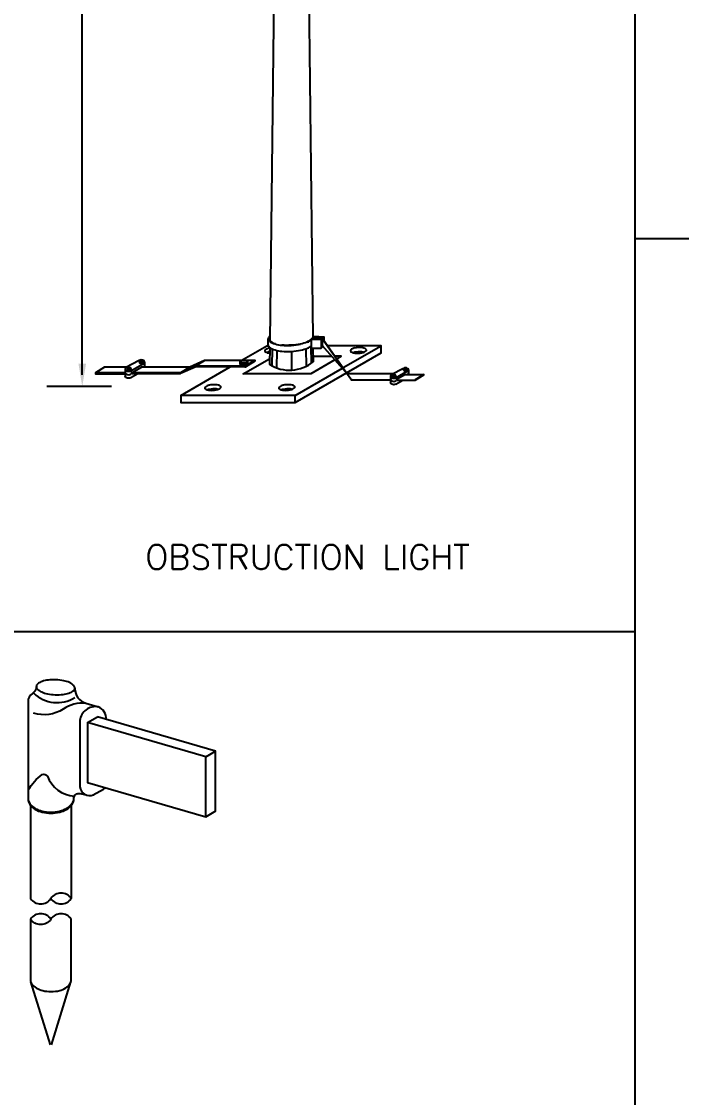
# Model space of a CAD drawing. Header units: inches. Extents: x 1917 to 3477, y 820 to 1550.
# Drawn here: x 2557.8 to 2666.2, y 1185.8 to 1362.5 of the extents above; entities that cross this region are included whole.
import ezdxf
from ezdxf.enums import TextEntityAlignment as Align

# ---------------------------------------------------------------- set-up
doc = ezdxf.new("R2010")
doc.units = ezdxf.units.IN
doc.header["$MEASUREMENT"] = 0
doc.layers.get('DEFPOINTS').update_dxf_attribs({"color": 8})
for name, color, linetype in [('ELDIM', 2, 'Continuous'), ('ELEC', 7, 'Continuous'), ('TITLE', 7, 'Continuous'), ('TXT30', 2, 'Continuous')]:
    doc.layers.add(name, color=color, linetype=linetype)
doc.styles.add('ROMANS', font='romans.shx')

msp = doc.modelspace()

# ---------------------------------------------------------------- linework, layer by layer
at = {"linetype": 'ByBlock'}
for p, q in [((2567.75551, 1304.45885), (2567.75551, 1390.39437)), ((2567.95348, 1302.57815), (2565.87481, 1302.57815))]:
    msp.add_line(p, q, dxfattribs=at)
msp.add_line((2572.53818, 1302.57815), (2561.93088, 1302.57815))
msp.add_solid([(2567.12861, 1306.33955), (2568.38241, 1306.33955), (2567.75551, 1302.57815)], dxfattribs=at)
at = {"layer": 'DEFPOINTS', "linetype": 'ByBlock'}
for p in [(2567.75551, 1302.57815), (2568.6065, 1302.57815)]:
    msp.add_point(p, dxfattribs=at)
at = {"layer": 'ELDIM'}
for p, q in [((2606.05269, 1310.53735), (2605.54966, 1310.53735)), ((2606.17825, 1310.62446), (2606.17825, 1310.46025)), ((2606.53835, 1310.61919), (2606.53835, 1310.45498)), ((2606.98112, 1310.32334), (2607.39668, 1310.75136)), ((2606.99989, 1310.3554), (2606.99989, 1308.85479)), ((2607.16419, 1310.37235), (2607.24594, 1310.42177)), ((2607.00928, 1308.85985), (2607.26001, 1309.1181)), ((2607.41545, 1309.2782), (2607.42484, 1309.28787)), ((2577.98971, 1306.56672), (2577.98971, 1305.7402)), ((2586.31063, 1305.89702), (2587.83236, 1306.84173)), ((2594.63538, 1306.44916), (2594.63538, 1306.12074)), ((2605.70646, 1307.53421), (2608.75151, 1307.53421)), ((2574.79824, 1305.4512), (2574.79824, 1304.3076)), ((2575.16562, 1305.3917), (2575.73024, 1305.59825)), ((2585.40014, 1305.7402), (2577.45361, 1305.7402)), ((2583.93975, 1301.09128), (2592.0254, 1305.77133)), ((2602.7111, 1301.09128), (2610.47984, 1305.5879)), ((2611.26407, 1304.72808), (2618.95254, 1304.72808)), ((2621.34022, 1305.30646), (2621.34022, 1304.54275)), ((2618.3913, 1304.27572), (2618.3913, 1303.21903)), ((2618.73076, 1304.22074), (2619.25246, 1304.4116)), ((2619.25939, 1302.94265), (2620.41159, 1303.60505)), ((2619.37353, 1303.60505), (2622.45117, 1303.60505)), ((2566.51945, 1252.93957), (2566.51678, 1252.91127))]:
    msp.add_line(p, q, dxfattribs=at)
for points in [[(2598.26502, 1310.44521), (2598.26502, 1309.46368, 0.244294736), (2598.47807, 1309.03799, 0.091163107), (2599.41889, 1308.5708, 0.047921676), (2600.55437, 1308.3603, 0.068895762), (2603.63329, 1308.53124, 0.047921676), (2604.73849, 1308.86615, 0.06170525), (2605.36066, 1309.21683, 0.032004449)], [(2598.59194, 1310.84973, 0.566068074), (2598.53617, 1310.07417)], [(2598.59439, 1310.97372, 0.018442455), (2598.4329, 1310.833, 0.221679952)], [(2598.47807, 1310.01952, 0.091163107), (2599.41889, 1309.55234, 0.047921676), (2600.55437, 1309.34183, 0.068895762), (2603.63329, 1309.51277, 0.047921676)], [(2598.52504, 1310.08225, 0.091163107), (2599.44048, 1309.62767, 0.047921676)], [(2600.56122, 1309.41989, 0.068895762), (2603.61784, 1309.5896, 0.047921676), (2604.7087, 1309.92016, 0.06688988), (2605.36066, 1310.29656, 0.104675873)], [(2604.73849, 1309.84768, 0.06170525), (2605.36066, 1310.19836, 0.037421174)], [(2607.24823, 1310.42221), (2611.89846, 1303.82857, 0.31025258), (2612.0886, 1303.69802)], [(2598.54586, 1308.90169, 0.003423415), (2598.49471, 1308.89177, 0.047921676), (2598.10605, 1308.77399, 0.091163107), (2597.79541, 1308.57408, 0.475539211), (2597.81129, 1308.28801, 0.091163107), (2598.14215, 1308.12371, 0.046726477), (2598.53138, 1308.05059, 0.035765326)], [(2598.53784, 1308.29238, 0.002887231), (2598.49471, 1308.28396, 0.047921676), (2598.10605, 1308.16619, 0.010665581), (2598.06611, 1308.14877, 0.221679952)], [(2612.54963, 1308.89177, 0.047921676), (2612.16096, 1308.77399, 0.091163107), (2611.85032, 1308.57408, 0.475539211), (2611.86621, 1308.28801, 0.091163107), (2612.19706, 1308.12371, 0.047921676), (2612.59638, 1308.04968, 0.068895762), (2613.67914, 1308.1098, 0.047921676), (2614.0678, 1308.22757, 0.091163107), (2614.37844, 1308.42749, 0.221679952), (2614.43719, 1308.57422, 0.221679952), (2614.36256, 1308.71356, 0.091163107), (2614.0317, 1308.87785, 0.047921676), (2613.63238, 1308.95188, 0.079351149), (2612.43534, 1308.86695)], [(2613.9573, 1308.18571, 0.038838056), (2613.63238, 1308.23987, 0.079351149), (2612.54963, 1308.17975, 0.033984298), (2612.27146, 1308.10384)], [(2577.13558, 1306.55383, 0.361865188), (2577.151, 1306.46081, 0.104067733), (2577.22357, 1306.42074, 0.064655024), (2577.31203, 1306.40575, 0.050811315)], [(2577.68618, 1306.61385, 0.175439219), (2577.66164, 1306.65757, 0.104067733), (2577.58907, 1306.69763, 0.064655024), (2577.5006, 1306.71263, 0.092261177), (2577.27685, 1306.67554, 0.064655024), (2577.19796, 1306.6328, 0.104067733), (2577.1422, 1306.57146, 0.130689818)], [(2577.31817, 1306.41577, 0.107008221), (2577.54193, 1306.45286, 0.064655024), (2577.62082, 1306.4956, 0.104067733), (2577.67658, 1306.55694, 0.175439219), (2577.68571, 1306.60624, 0.175439219)], [(2577.66116, 1306.64996, 0.104067733), (2577.58859, 1306.69002, 0.064655024)], [(2574.79824, 1304.89024, 0.268472337), (2574.93974, 1304.64564), (2575.03472, 1304.59104, 0.266964648), (2575.73774, 1304.59104, -0.266964649)], [(2576.88804, 1304.6698), (2575.73774, 1304.00849, -0.266964649), (2575.03472, 1304.00849), (2574.93974, 1304.06309, -0.268497508), (2574.79824, 1304.30772)], [(2575.1642, 1305.47008, 0.348067645), (2575.18638, 1305.36769, 0.104067733), (2575.26909, 1305.32718, 0.064655024), (2575.36809, 1305.31535, 0.094630037), (2575.59786, 1305.36167)], [(2575.7656, 1305.5602, 0.175439219), (2575.73598, 1305.60738, 0.104067733), (2575.65326, 1305.64789, 0.064655024), (2575.55427, 1305.65972, 0.105132027), (2575.30797, 1305.60638, 0.064655024), (2575.22274, 1305.55465, 0.104067733), (2575.1642, 1305.48355, 0.141879707)], [(2575.61438, 1305.36869, 0.064655024), (2575.69961, 1305.42042, 0.104067733)], [(2575.62157, 1305.34864, 0.064655024), (2575.70679, 1305.40036, 0.104067733), (2575.76533, 1305.47147, 0.175439219), (2575.77278, 1305.52668, 0.065369034)], [(2594.50729, 1305.89702), (2586.32755, 1305.89702, 0.106716483), (2586.29522, 1305.89004), (2583.89382, 1304.80247, -0.106716483), (2583.86149, 1304.79549), (2575.86126, 1304.79549)], [(2594.50729, 1305.77133), (2586.32755, 1305.77133, 0.106716483), (2586.29522, 1305.76435), (2583.89382, 1304.67677, -0.106716483), (2583.86149, 1304.6698), (2575.86126, 1304.6698)], [(2577.73662, 1305.7402), (2577.89724, 1305.83254, 0.173683366), (2577.98971, 1305.9412)], [(2619.28514, 1304.37643, 0.175439219), (2619.25776, 1304.42003, 0.104067733), (2619.18134, 1304.45746, 0.064655024), (2619.08987, 1304.46839, 0.105132027), (2618.86229, 1304.4191, 0.064655024), (2618.78354, 1304.37131, 0.104067733), (2618.72944, 1304.30561, 0.141879707)], [(2619.18134, 1304.44502, 0.064655024), (2619.08987, 1304.45595, 0.050811315)], [(2620.55587, 1305.3024, 0.01242341), (2620.551, 1305.29455, 0.361865188), (2620.56525, 1305.2086, 0.104067733), (2620.6323, 1305.17158, 0.064655024), (2620.71404, 1305.15772, 0.050811315)], [(2621.05976, 1305.35001, 0.175439219), (2621.03707, 1305.3904, 0.104067733), (2620.97002, 1305.42742, 0.064655024), (2620.88828, 1305.44128, 0.092261177), (2620.68153, 1305.40701, 0.064655024), (2620.60863, 1305.36752, 0.104067733), (2620.55711, 1305.31084, 0.130689818)], [(2620.68109, 1305.39998, 0.064655024), (2620.60819, 1305.36049, 0.104067733)], [(2620.71972, 1305.16698, 0.107008221), (2620.92646, 1305.20125, 0.064655024), (2620.99936, 1305.24074, 0.104067733), (2621.05088, 1305.29742, 0.175439219), (2621.05932, 1305.34298, 0.175439219)], [(2621.10636, 1304.54275), (2621.25477, 1304.62808, 0.173683366), (2621.34022, 1304.72848)], [(2588.64475, 1302.78983, 0.047921676), (2588.25609, 1302.67206, 0.091163107), (2587.94545, 1302.47214, 0.475539211), (2587.96133, 1302.18607, 0.091163107), (2588.29219, 1302.02178, 0.047921676), (2588.6915, 1301.94775, 0.068895762), (2589.77426, 1302.00786, 0.047921676), (2590.16293, 1302.12564, 0.091163107), (2590.47356, 1302.32555, 0.221679952), (2590.53232, 1302.47229, 0.221679952), (2590.45768, 1302.61162, 0.091163107), (2590.12682, 1302.77592, 0.047921676), (2589.72751, 1302.84995, 0.079351149), (2588.53046, 1302.76501)], [(2600.79879, 1302.78983, 0.047921676), (2600.41013, 1302.67206, 0.091163107), (2600.09949, 1302.47214, 0.475539211), (2600.11538, 1302.18607, 0.091163107), (2600.44623, 1302.02178, 0.047921676), (2600.84555, 1301.94775, 0.068895762), (2601.92831, 1302.00786, 0.047921676), (2602.31697, 1302.12564, 0.091163107), (2602.62761, 1302.32555, 0.221679952), (2602.68636, 1302.47229, 0.221679952), (2602.61172, 1302.61162, 0.091163107), (2602.28087, 1302.77592, 0.047921676), (2601.88155, 1302.84995, 0.079351149), (2600.68451, 1302.76501)], [(2611.85351, 1303.77467, 0.28008212), (2612.07313, 1303.64412), (2618.3913, 1303.64412)], [(2618.3913, 1303.75739, 0.268472337), (2618.52205, 1303.53138), (2618.60981, 1303.48093, 0.266964648), (2619.25939, 1303.48093, -0.266964649)], [(2619.25939, 1302.94265, -0.266964648), (2618.60981, 1302.94265), (2618.52205, 1302.9931, -0.268497508), (2618.3913, 1303.21914)], [(2618.78354, 1304.35887, 0.104067733), (2618.72944, 1304.29317, 0.348067645), (2618.74994, 1304.19855, 0.104067733), (2618.82636, 1304.16112, 0.064655024), (2618.91783, 1304.15019, 0.094630037), (2619.13014, 1304.19299)], [(2618.833, 1304.14259, 0.064655024), (2618.92447, 1304.13166, 0.050811315)], [(2619.15205, 1304.18095, 0.064655024), (2619.2308, 1304.22874, 0.104067733), (2619.28489, 1304.29445, 0.175439219), (2619.29177, 1304.34546, 0.065369034)], [(2619.22416, 1304.24728, 0.104067733), (2619.27826, 1304.31298, 0.175439219)], [(2590.08459, 1302.09524, 0.042754254), (2589.72751, 1302.15763, 0.079351149), (2588.64475, 1302.09752, 0.038010443), (2588.33442, 1302.01015)], [(2602.23864, 1302.09524, 0.042754254), (2601.88155, 1302.15763, 0.079351149), (2600.79879, 1302.09752, 0.038010443), (2600.48846, 1302.01015)], [(2560.20874, 1253.29714), (2560.19384, 1252.96176, -0.157443694), (2559.56987, 1252.15058, 0.246840608), (2558.84591, 1250.77347), (2558.84591, 1234.81562, 0.157481547), (2559.14131, 1233.901, 0.106562476), (2560.03497, 1233.09531, 0.072071379), (2561.1677, 1232.64622, 0.105685164), (2564.04692, 1232.64622, 0.072071379), (2565.17965, 1233.09531, 0.106562476), (2566.07331, 1233.901, 0.157481547), (2566.36871, 1234.81562), (2566.36871, 1234.89825, -0.499665971), (2567.43776, 1235.70093), (2568.33265, 1235.50939)], [(2566.38651, 1253.42265, 0.096039728), (2565.65034, 1253.93254, 0.052844302), (2564.71495, 1254.2308, 0.083263208), (2562.13136, 1254.34293, 0.052844302), (2561.17365, 1254.12682, 0.096039728), (2560.39607, 1253.68263, 0.428314274), (2560.36192, 1252.89577, 0.096039728), (2561.09809, 1252.38588, 0.052844302), (2562.03348, 1252.08762, 0.072801637), (2564.61708, 1251.97549, 0.052844302), (2565.57478, 1252.1916, 0.096039728), (2566.35236, 1252.63579, 0.445704863), (2566.36983, 1253.43901)], [(2566.54022, 1253.04525), (2566.54022, 1252.95301, 0.333630314), (2568.34827, 1250.54496), (2570.37287, 1249.94457)], [(2568.3016, 1250.54606, 0.165027071), (2564.6275, 1249.57412, -0.230587076), (2559.76471, 1248.92616)], [(2571.67005, 1247.86059, 0.334218578), (2570.36694, 1249.94499, 0.426432484), (2567.36794, 1247.69322), (2567.36794, 1236.81276, 0.518223078), (2569.5941, 1235.51138)], [(2558.8949, 1236.29358, -0.101102087), (2561.1879, 1238.83214, -0.305403768), (2562.0369, 1238.5515, 0.296068919), (2566.4586, 1235.27533)], [(2569.56576, 1235.49881), (2571.23797, 1236.43883, 0.115034626), (2571.51798, 1236.69511)], [(2558.84154, 1234.97791, 0.157481547), (2559.13694, 1234.0633, 0.106562476), (2560.0306, 1233.25761, 0.072071379), (2561.16332, 1232.80851, 0.105685164), (2564.04255, 1232.80851, 0.072071379), (2565.17528, 1233.25761, 0.106562476), (2566.06894, 1234.0633, 0.157481547), (2566.36434, 1234.97791, 0.157481547)]]:
    msp.add_lwpolyline(points, format="xyb", dxfattribs=at)
for points in [[(2606.12539, 1310.75136), (2605.75744, 1310.75136), (2605.34188, 1310.32334), (2606.99989, 1310.32334)], [(2605.36066, 1310.34268), (2605.36066, 1308.85659), (2607.00095, 1308.85659)], [(2606.69258, 1310.70414), (2606.69258, 1310.53992), (2606.53835, 1310.45498), (2606.17825, 1310.46025), (2606.04849, 1310.53992), (2606.04849, 1310.70414)], [(2606.60685, 1310.75136), (2607.41545, 1310.75136), (2607.41545, 1310.18509)], [(2606.6879, 1310.53735), (2607.1889, 1310.53735), (2607.1889, 1310.38728)], [(2611.85448, 1303.7722), (2607.16419, 1310.37235), (2607.16419, 1309.32174), (2611.344, 1304.61475)], [(2602.7111, 1299.91584), (2602.7111, 1301.09128), (2583.93975, 1301.09128), (2583.93975, 1299.91584), (2602.7111, 1299.91584), (2616.83418, 1308.09042), (2616.83418, 1309.26586)], [(2593.87472, 1306.84173), (2598.06284, 1309.26586), (2598.2667, 1309.26586)], [(2610.60612, 1305.661), (2616.83418, 1309.26586), (2608.06375, 1309.26586)], [(2577.16248, 1306.59297), (2577.67633, 1306.55651)], [(2596.04472, 1306.84173), (2587.83236, 1306.84173), (2585.40014, 1305.7402), (2583.88348, 1304.79863)], [(2593.91518, 1306.13127), (2593.91518, 1306.4597), (2594.63538, 1306.44916), (2594.94384, 1306.61906), (2594.63538, 1306.78895), (2593.91518, 1306.77842), (2593.65567, 1306.61906)], [(2593.91518, 1306.4597), (2593.65567, 1306.61906), (2593.65567, 1306.29063), (2593.91518, 1306.13127), (2594.63538, 1306.12074), (2594.94384, 1306.29063), (2594.94384, 1306.61906)], [(2609.27109, 1306.9491), (2605.28274, 1304.64538), (2594.20082, 1304.64538), (2598.50802, 1307.13328)], [(2609.57419, 1307.12418), (2610.28407, 1307.53421), (2609.28501, 1307.53421)], [(2575.02424, 1305.7402), (2571.42753, 1305.7402), (2569.90581, 1304.79549)], [(2574.79824, 1304.79549), (2569.90581, 1304.79549), (2569.90581, 1304.64062), (2574.79824, 1304.64062)], [(2575.86126, 1304.66205), (2575.86126, 1304.82475), (2577.46811, 1305.74853)], [(2620.85825, 1304.55045), (2619.37353, 1303.69688), (2619.37353, 1303.54655)], [(2620.57585, 1305.33072), (2621.05065, 1305.29703)], [(2620.84486, 1304.54275), (2623.87175, 1304.54275), (2622.44616, 1303.67867), (2622.44616, 1303.60207), (2623.87128, 1304.46587), (2623.87128, 1304.54275)]]:
    msp.add_lwpolyline(points, dxfattribs=at)
for points in [[(2606.17825, 1310.62446), (2606.04849, 1310.70414), (2606.17825, 1310.78382), (2606.53835, 1310.78908), (2606.69258, 1310.70414), (2606.53835, 1310.61919)], [(2596.08619, 1306.72839), (2594.50187, 1305.7681), (2594.50187, 1305.90658), (2596.08619, 1306.86687)]]:
    msp.add_lwpolyline(points, close=True, dxfattribs=at)
for points in [[(2574.93974, 1305.69577, 0.578576014), (2574.93974, 1305.20663), (2575.03472, 1305.15203, 0.266964649), (2575.73774, 1305.15203), (2577.89724, 1306.39353, 0.57857601), (2577.89724, 1306.76038), (2577.79968, 1306.83003, 0.266964648), (2577.09667, 1306.83003)], [(2619.25939, 1303.99928), (2621.25477, 1305.14643, 0.57857601), (2621.25477, 1305.4854), (2621.16463, 1305.54976, 0.266964648), (2620.51504, 1305.54976), (2618.52205, 1304.5017, 0.578576014), (2618.52205, 1304.04974), (2618.60981, 1303.99928, 0.266964649)]]:
    msp.add_lwpolyline(points, format="xyb", close=True, dxfattribs=at)
msp.add_arc((2563.61205, 1256.1472), 5.50648, 225.9601728, 302.0747698, dxfattribs=at)
at = {"layer": 'ELEC', "color": 1}
for p, q in [((2600.49168, 1473.2959), (2598.576, 1310.04497)), ((2603.72966, 1473.2959), (2605.64239, 1310.63285)), ((2598.94299, 1308.75372), (2598.88744, 1305.94737)), ((2599.71484, 1308.49405), (2599.658, 1305.63276)), ((2602.11067, 1308.33611), (2602.11067, 1305.25599)), ((2604.50166, 1308.77457), (2604.5587, 1305.90401)), ((2605.27912, 1309.15871), (2605.33389, 1306.40443)), ((2568.6418, 1247.34906), (2570.23405, 1248.27917)), ((2588.05608, 1241.70766), (2589.64833, 1242.63777)), ((2588.05608, 1231.89068), (2589.70841, 1232.85589)), ((2562.52737, 1194.41054), (2559.30979, 1204.76849)), ((2562.68725, 1194.41054), (2565.90483, 1204.76849))]:
    msp.add_line(p, q, dxfattribs=at)
for points in [[(2598.55496, 1308.98235), (2598.50004, 1306.20852, 0.325928206), (2605.7213, 1306.66558), (2605.67739, 1308.87316)], [(2559.26384, 1233.74305), (2559.26384, 1218.45752, 0.533897265), (2562.60731, 1218.45752)], [(2565.95078, 1233.74305), (2565.95078, 1218.45752, 0.533897265), (2562.60731, 1218.45752, 0.533897265), (2565.95078, 1218.45752)]]:
    msp.add_lwpolyline(points, format="xyb", dxfattribs=at)
msp.add_lwpolyline([(2589.64833, 1232.82079), (2589.64833, 1242.63777), (2570.23244, 1248.27823)], dxfattribs=at)
msp.add_lwpolyline([(2588.05608, 1241.70766), (2568.63673, 1247.34912), (2568.63673, 1237.53213), (2588.05608, 1231.89068)], close=True, dxfattribs=at)
msp.add_lwpolyline([(2559.26384, 1215.06532), (2559.26384, 1205.08971, 0.157481547), (2559.48028, 1204.41956, 0.106562476), (2560.24312, 1203.73181, 0.072071379), (2561.26443, 1203.32689, 0.058458001), (2562.60731, 1203.16935, 0.054550685), (2564.04766, 1203.32689, 0.07323208), (2565.03647, 1203.76428, 0.114332873), (2565.73434, 1204.41956, 0.157481547), (2565.95078, 1205.08971), (2565.95078, 1215.06532, 0.533897265), (2562.60731, 1215.06532, -0.533897265)], format="xyb", close=True, dxfattribs=at)
msp.add_arc((2560.93558, 1213.94599), 2.01186, 33.8047268, 146.1952732, dxfattribs=at)
at = {"layer": 'TITLE'}
for p, q in [((2658.58336, 820.36019), (2658.58336, 1549.61161)), ((2658.58336, 1326.86277), (3228.26962, 1328.63001)), ((2658.58336, 1262.28458), (1916.75183, 1262.28458))]:
    msp.add_line(p, q, dxfattribs=at)

# ---------------------------------------------------------------- texts
at = {"layer": 'TXT30', "style": 'ROMANS'}
msp.add_text('OBSTRUCTION LIGHT', height=4, dxfattribs=at).set_placement((2604.77445, 1274.55928), align=Align.MIDDLE_CENTER)

doc.saveas('drawing.dxf')
